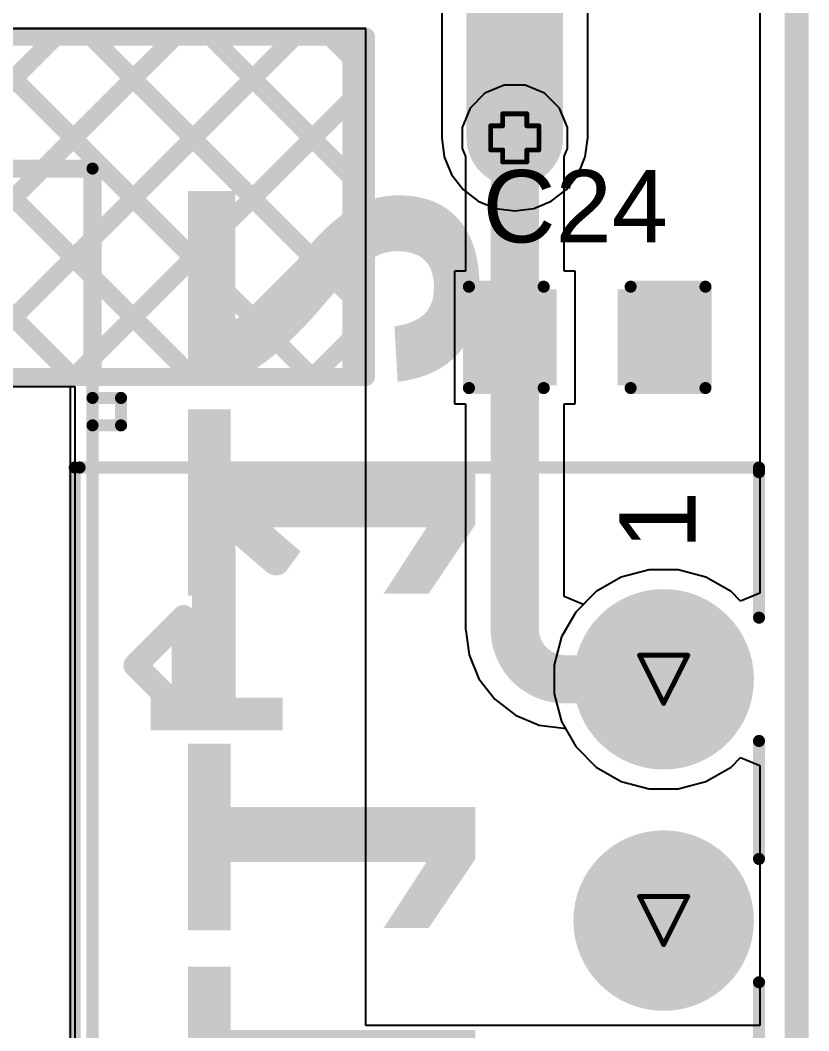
# Model space of a CAD drawing. Header units: inches. Extents: x -0.1 to 10.2, y 0 to 6.5.
# Drawn here: x 4.4027 to 4.7294, y 2.563 to 2.9818 of the extents above; entities that cross this region are included whole.
import ezdxf

# ---------------------------------------------------------------- set-up
doc = ezdxf.new("R2010")
doc.units = ezdxf.units.IN
doc.header["$MEASUREMENT"] = 0
for name, color, linetype in [('Board Outline', 216, 'Continuous'), ('Bottom Layer', 5, 'Continuous'), ('Bottom Overlay', 54, 'Continuous'), ('Bottom Solder', 6, 'Continuous'), ('Drill Drawing', 1, 'Continuous'), ('Multi-Layer', 9, 'Continuous'), ('Pad Holes', 156, 'Continuous'), ('Top Layer', 1, 'Continuous'), ('Top Overlay', 2, 'Continuous'), ('Top Paste', 8, 'Continuous'), ('Top Solder', 216, 'Continuous'), ('Via Holes', 16, 'Continuous')]:
    doc.layers.add(name, color=color, linetype=linetype)
doc.styles.add('Arial', font='', dxfattribs={"height": 0.2})
doc.styles.add('Arial_Bold', font='', dxfattribs={"height": 0.2})
doc.styles.add('Calibri_Bold', font='', dxfattribs={"height": 0.2})
doc.styles.get('Arial').set_extended_font_data('Arial')
doc.styles.get('Arial_Bold').set_extended_font_data('Arial', bold=True)
doc.styles.get('Calibri_Bold').set_extended_font_data('Calibri', bold=True)

# ---------------------------------------------------------------- blocks, each defined once
blk = doc.blocks.new('B0503S_2WR3_13')
at = {"layer": 'Bottom Layer'}
h = blk.add_hatch(color=5, dxfattribs=at)
edge = h.paths.add_edge_path()
edge.add_arc((-0.25, 0), 0.03543, 0, 360)
h = blk.add_hatch(color=5, dxfattribs=at)
edge = h.paths.add_edge_path()
edge.add_arc((-0.15, 0), 0.03543, 0, 360)
at = {"layer": 'Bottom Solder'}
h = blk.add_hatch(color=6, dxfattribs=at)
edge = h.paths.add_edge_path()
edge.add_arc((-0.25, 0), 0.0374, 0, 360)
h = blk.add_hatch(color=6, dxfattribs=at)
edge = h.paths.add_edge_path()
edge.add_arc((-0.15, 0), 0.0374, 0, 360)
at = {"layer": 'Multi-Layer'}
h = blk.add_hatch(color=9, dxfattribs=at)
edge = h.paths.add_edge_path()
edge.add_arc((-0.25, 0), 0.03543, 0, 360)
h = blk.add_hatch(color=9, dxfattribs=at)
edge = h.paths.add_edge_path()
edge.add_arc((-0.15, 0), 0.03543, 0, 360)
at = {"layer": 'Pad Holes'}
h = blk.add_hatch(color=7, dxfattribs=at)
edge = h.paths.add_edge_path()
edge.add_arc((-0.25, 0), 0.01772, 0, 360)
h = blk.add_hatch(color=7, dxfattribs=at)
edge = h.paths.add_edge_path()
edge.add_arc((-0.15, 0), 0.01772, 0, 360)
at = {"layer": 'Top Layer'}
h = blk.add_hatch(color=1, dxfattribs=at)
edge = h.paths.add_edge_path()
edge.add_arc((-0.25, 0), 0.03543, 0, 360)
h = blk.add_hatch(color=1, dxfattribs=at)
edge = h.paths.add_edge_path()
edge.add_arc((-0.15, 0), 0.03543, 0, 360)
at = {"layer": 'Top Solder'}
h = blk.add_hatch(color=216, dxfattribs=at)
edge = h.paths.add_edge_path()
edge.add_arc((-0.25, 0), 0.0374, 0, 360)
h = blk.add_hatch(color=216, dxfattribs=at)
edge = h.paths.add_edge_path()
edge.add_arc((-0.15, 0), 0.0374, 0, 360)
at = {"layer": 'Top Overlay'}
for points in [[(-0.33583, 0.0395, 0.005, 0.005, 0), (-0.33779, 0.0395, 0.005, 0.005, 0)], [(-0.33779, -0.242, 0.005, 0.005, 0), (-0.33779, 0.0395, 0.005, 0.005, 0)], [(-0.33583, 0.0395, 0.005, 0.005, 0), (-0.27555, 0.0395, 0.005, 0.005, 0)], [(-0.17555, 0.0395, 0.005, 0.005, 0), (-0.22445, 0.0395, 0.005, 0.005, 0)], [(0.02445, 0.0395, 0.005, 0.005, 0), (-0.12445, 0.0395, 0.005, 0.005, 0)], [(0.43779, -0.24397, 0.005, 0.005, 0), (-0.33779, -0.24397, 0.005, 0.005, 0)]]:
    blk.add_lwpolyline(points, format="xyseb", dxfattribs=at)
for points in [[(-0.33904, 0.0395, 0.0025, 0.0025, 1), (-0.33654, 0.0395, 0.0025, 0.0025, 1)], [(-0.33904, 0.0395, 0.0025, 0.0025, 1), (-0.33654, 0.0395, 0.0025, 0.0025, 1)], [(-0.33708, 0.0395, 0.0025, 0.0025, 1), (-0.33458, 0.0395, 0.0025, 0.0025, 1)], [(-0.33708, 0.0395, 0.0025, 0.0025, 1), (-0.33458, 0.0395, 0.0025, 0.0025, 1)], [(-0.2768, 0.0395, 0.0025, 0.0025, 1), (-0.2743, 0.0395, 0.0025, 0.0025, 1)], [(-0.2257, 0.0395, 0.0025, 0.0025, 1), (-0.2232, 0.0395, 0.0025, 0.0025, 1)], [(-0.1768, 0.0395, 0.0025, 0.0025, 1), (-0.1743, 0.0395, 0.0025, 0.0025, 1)], [(-0.1257, 0.0395, 0.0025, 0.0025, 1), (-0.1232, 0.0395, 0.0025, 0.0025, 1)], [(-0.33904, -0.242, 0.0025, 0.0025, 1), (-0.33654, -0.242, 0.0025, 0.0025, 1)], [(-0.33904, -0.24397, 0.0025, 0.0025, 1), (-0.33654, -0.24397, 0.0025, 0.0025, 1)]]:
    blk.add_lwpolyline(points, format="xyseb", close=True, dxfattribs=at)
at = {"layer": 'Top Overlay', "style": 'Arial'}
blk.add_text('1', height=0.0315, rotation=-180, dxfattribs=at).set_placement((-0.30366, 0.0132))
blk = doc.blocks.new('X9555WV_2_12_6TV01_B_53')
at = {"layer": 'Bottom Overlay'}
for points in [[(-0.5491, 0.19105, 0.01, 0.01, 0), (-0.5691, 0.21105, 0.01, 0.01, 0)], [(-0.5291, 0.21105, 0.01, 0.01, 0), (-0.5691, 0.21105, 0.01, 0.01, 0)], [(-0.5491, 0.19105, 0.01, 0.01, 0), (-0.5291, 0.21105, 0.01, 0.01, 0)], [(-0.65994, 0.17323, 0.005, 0.005, 0), (-0.65994, 0.18504, 0.005, 0.005, 0)], [(-0.64857, 0.18504, 0.005, 0.005, 0), (-0.65994, 0.18504, 0.005, 0.005, 0)], [(-0.64858, 0.17323, 0.005, 0.005, 0), (-0.64857, 0.18504, 0.005, 0.005, 0)], [(-0.755, -0.188, 0.005, 0.005, 0), (-0.755, 0.17323, 0.005, 0.005, 0)], [(0.755, 0.17323, 0.005, 0.005, 0), (-0.755, 0.17323, 0.005, 0.005, 0)]]:
    blk.add_lwpolyline(points, format="xyseb", dxfattribs=at)
for points in [[(-0.5716, 0.21105, 0.005, 0.005, 1), (-0.5666, 0.21105, 0.005, 0.005, 1)], [(-0.5716, 0.21105, 0.005, 0.005, 1), (-0.5666, 0.21105, 0.005, 0.005, 1)], [(-0.5316, 0.21105, 0.005, 0.005, 1), (-0.5266, 0.21105, 0.005, 0.005, 1)], [(-0.5316, 0.21105, 0.005, 0.005, 1), (-0.5266, 0.21105, 0.005, 0.005, 1)], [(-0.5516, 0.19105, 0.005, 0.005, 1), (-0.5466, 0.19105, 0.005, 0.005, 1)], [(-0.5516, 0.19105, 0.005, 0.005, 1), (-0.5466, 0.19105, 0.005, 0.005, 1)], [(-0.66119, 0.18504, 0.0025, 0.0025, 1), (-0.65869, 0.18504, 0.0025, 0.0025, 1)], [(-0.66119, 0.18504, 0.0025, 0.0025, 1), (-0.65869, 0.18504, 0.0025, 0.0025, 1)], [(-0.64982, 0.18504, 0.0025, 0.0025, 1), (-0.64732, 0.18504, 0.0025, 0.0025, 1)], [(-0.64982, 0.18504, 0.0025, 0.0025, 1), (-0.64732, 0.18504, 0.0025, 0.0025, 1)], [(-0.75625, 0.17323, 0.0025, 0.0025, 1), (-0.75375, 0.17323, 0.0025, 0.0025, 1)], [(-0.75625, 0.17323, 0.0025, 0.0025, 1), (-0.75375, 0.17323, 0.0025, 0.0025, 1)], [(-0.66119, 0.17323, 0.0025, 0.0025, 1), (-0.65869, 0.17323, 0.0025, 0.0025, 1)], [(-0.64982, 0.17323, 0.0025, 0.0025, 1), (-0.64733, 0.17323, 0.0025, 0.0025, 1)]]:
    blk.add_lwpolyline(points, format="xyseb", close=True, dxfattribs=at)
blk = doc.blocks.new('C___0603_76')
at = {"layer": 'Top Layer'}
for points in [[(-0.015, 0.0175), (-0.015, -0.0175), (-0.045, -0.0175), (-0.045, 0.0175)], [(0.045, 0.0175), (0.045, -0.0175), (0.015, -0.0175), (0.015, 0.0175)]]:
    blk.add_hatch(color=1, dxfattribs=at).paths.add_polyline_path(points)
at = {"layer": 'Top Paste'}
for points in [[(-0.015, 0.0175), (-0.015, -0.0175), (-0.045, -0.0175), (-0.045, 0.0175)], [(0.045, 0.0175), (0.045, -0.0175), (0.015, -0.0175), (0.015, 0.0175)]]:
    blk.add_hatch(color=8, dxfattribs=at).paths.add_polyline_path(points)
at = {"layer": 'Top Solder'}
for points in [[(-0.01264, 0.01986), (-0.01264, -0.01986), (-0.04736, -0.01986), (-0.04736, 0.01986)], [(0.04736, 0.01986), (0.04736, -0.01986), (0.01264, -0.01986), (0.01264, 0.01986)]]:
    blk.add_hatch(color=216, dxfattribs=at).paths.add_polyline_path(points)
at = {"layer": 'Top Overlay'}
for points in [[(-0.049, 0.021, 0.005, 0.005, 0), (-0.049, -0.021, 0.005, 0.005, 0)], [(-0.018, 0.021, 0.005, 0.005, 0), (-0.049, 0.021, 0.005, 0.005, 0)], [(0.049, 0.021, 0.005, 0.005, 0), (0.018, 0.021, 0.005, 0.005, 0)], [(0.049, 0.021, 0.005, 0.005, 0), (0.049, -0.021, 0.005, 0.005, 0)], [(-0.018, -0.021, 0.005, 0.005, 0), (-0.049, -0.021, 0.005, 0.005, 0)], [(0.049, -0.021, 0.005, 0.005, 0), (0.018, -0.021, 0.005, 0.005, 0)]]:
    blk.add_lwpolyline(points, format="xyseb", dxfattribs=at)
for points in [[(-0.05025, 0.021, 0.0025, 0.0025, 1), (-0.04775, 0.021, 0.0025, 0.0025, 1)], [(-0.05025, 0.021, 0.0025, 0.0025, 1), (-0.04775, 0.021, 0.0025, 0.0025, 1)], [(-0.01925, 0.021, 0.0025, 0.0025, 1), (-0.01675, 0.021, 0.0025, 0.0025, 1)], [(0.01675, 0.021, 0.0025, 0.0025, 1), (0.01925, 0.021, 0.0025, 0.0025, 1)], [(0.04775, 0.021, 0.0025, 0.0025, 1), (0.05025, 0.021, 0.0025, 0.0025, 1)], [(0.04775, 0.021, 0.0025, 0.0025, 1), (0.05025, 0.021, 0.0025, 0.0025, 1)], [(-0.05025, -0.021, 0.0025, 0.0025, 1), (-0.04775, -0.021, 0.0025, 0.0025, 1)], [(-0.05025, -0.021, 0.0025, 0.0025, 1), (-0.04775, -0.021, 0.0025, 0.0025, 1)], [(-0.01925, -0.021, 0.0025, 0.0025, 1), (-0.01675, -0.021, 0.0025, 0.0025, 1)], [(0.01675, -0.021, 0.0025, 0.0025, 1), (0.01925, -0.021, 0.0025, 0.0025, 1)], [(0.04775, -0.021, 0.0025, 0.0025, 1), (0.05025, -0.021, 0.0025, 0.0025, 1)], [(0.04775, -0.021, 0.0025, 0.0025, 1), (0.05025, -0.021, 0.0025, 0.0025, 1)]]:
    blk.add_lwpolyline(points, format="xyseb", close=True, dxfattribs=at)

msp = doc.modelspace()

# ---------------------------------------------------------------- hatches: boundary and pattern name
at = {"layer": 'Bottom Layer'}
h = msp.add_hatch(color=5, dxfattribs=at)
edge = h.paths.add_edge_path()
edge.add_arc((4.60761, 2.93307), 0.01181, 0, 360)
at = {"layer": 'Top Layer'}
h = msp.add_hatch(color=1, dxfattribs=at)
edge = h.paths.add_edge_path()
edge.add_arc((4.60761, 2.93307), 0.01181, 0, 360)
at = {"layer": 'Via Holes'}
h = msp.add_hatch(color=7, dxfattribs=at)
edge = h.paths.add_edge_path()
edge.add_arc((4.60761, 2.93307), 0.00591, 0, 360)

# ---------------------------------------------------------------- linework, layer by layer
at = {"layer": 'Board Outline'}
msp.add_lwpolyline([(4.72441, 0, 0.01, 0.01, 0), (4.72441, 4.33071, 0.01, 0.01, 0)], format="xyseb", dxfattribs=at)
at = {"layer": 'Bottom Layer'}
for p, q in [((4.70912, 3.99606), (4.70912, 2.7444)), ((4.57735, 3.07395), (4.57735, 2.93307)), ((4.63787, 2.93307), (4.63787, 3.07395)), ((4.54592, 2.97828), (0.01529, 2.97828)), ((4.54592, 2.56517), (4.54592, 2.97828)), ((4.57735, 2.93307), (4.57839, 2.92524)), ((4.63684, 2.92524), (4.63787, 2.93307)), ((4.57839, 2.92524), (4.58141, 2.91794)), ((4.63382, 2.91794), (4.63684, 2.92524)), ((4.58141, 2.91794), (4.58622, 2.91167)), ((4.62901, 2.91167), (4.63382, 2.91794)), ((4.58622, 2.91167), (4.59248, 2.90687)), ((4.62274, 2.90687), (4.62901, 2.91167)), ((4.59248, 2.90687), (4.59978, 2.90384)), ((4.59978, 2.90384), (4.60761, 2.90281)), ((4.60761, 2.90281), (4.61545, 2.90384)), ((4.61545, 2.90384), (4.62274, 2.90687)), ((0.01529, 2.83), (4.42345, 2.83)), ((4.42345, 2.83), (4.42345, 2.44916)), ((4.66331, 2.75409), (4.65175, 2.751)), ((4.67527, 2.75409), (4.66331, 2.75409)), ((4.68683, 2.751), (4.67527, 2.75409)), ((4.65175, 2.751), (4.64139, 2.74502)), ((4.69719, 2.74502), (4.68683, 2.751)), ((4.64139, 2.74502), (4.63294, 2.73656)), ((4.70112, 2.74109), (4.69719, 2.74502)), ((4.70912, 2.7444), (4.70112, 2.74109)), ((4.63294, 2.73656), (4.62695, 2.7262)), ((4.62695, 2.7262), (4.62386, 2.71464)), ((4.62386, 2.71464), (4.62386, 2.70268)), ((4.62386, 2.70268), (4.62695, 2.69112)), ((4.62695, 2.69112), (4.63294, 2.68076)), ((4.63294, 2.68076), (4.64139, 2.67231)), ((4.69719, 2.67231), (4.70112, 2.67624)), ((4.70112, 2.67624), (4.70912, 2.67292)), ((4.70912, 2.67292), (4.70912, 2.56517)), ((4.64139, 2.67231), (4.65175, 2.66632)), ((4.68683, 2.66632), (4.69719, 2.67231)), ((4.65175, 2.66632), (4.66331, 2.66323)), ((4.67527, 2.66323), (4.68683, 2.66632)), ((4.66331, 2.66323), (4.67527, 2.66323)), ((4.70912, 2.56517), (4.54592, 2.56517))]:
    msp.add_line(p, q, dxfattribs=at)
msp.add_lwpolyline([(4.60761, 2.93307, 0.04, 0.04, 0), (4.60761, 3.07395, 0.04, 0.04, 0)], format="xyseb", dxfattribs=at)
msp.add_lwpolyline([(4.59761, 2.93307, 0.02, 0.02, 1), (4.61761, 2.93307, 0.02, 0.02, 1)], format="xyseb", close=True, dxfattribs=at)
at = {"layer": 'Bottom Overlay'}
for points in [[(0.02014, 2.975, 0.0075, 0.0075, 0), (4.53992, 2.975, 0.0075, 0.0075, 0)], [(4.36274, 2.92035, 0.0075, 0.0075, 0), (4.41739, 2.975, 0.0075, 0.0075, 0)], [(4.3826, 2.975, 0.0075, 0.0075, 0), (4.5236, 2.834, 0.0075, 0.0075, 0)], [(4.41224, 2.92035, 0.0075, 0.0075, 0), (4.46688, 2.975, 0.0075, 0.0075, 0)], [(4.43209, 2.975, 0.0075, 0.0075, 0), (4.53992, 2.86717, 0.0075, 0.0075, 0)], [(4.43267, 2.89129, 0.0075, 0.0075, 0), (4.51638, 2.975, 0.0075, 0.0075, 0)], [(4.48159, 2.975, 0.0075, 0.0075, 0), (4.53992, 2.91667, 0.0075, 0.0075, 0)], [(4.53109, 2.975, 0.0075, 0.0075, 0), (4.53992, 2.96617, 0.0075, 0.0075, 0)], [(4.53992, 2.834, 0.0075, 0.0075, 0), (4.53992, 2.975, 0.0075, 0.0075, 0)], [(4.43267, 2.8418, 0.0075, 0.0075, 0), (4.53992, 2.94904, 0.0075, 0.0075, 0)], [(4.07145, 2.92035, 0.0075, 0.0075, 0), (4.43267, 2.92035, 0.0075, 0.0075, 0)], [(4.07145, 2.92035, 0.0075, 0.0075, 0), (4.43267, 2.92035, 0.0075, 0.0075, 0)], [(4.43267, 2.834, 0.0075, 0.0075, 0), (4.43267, 2.92035, 0.0075, 0.0075, 0)], [(4.43267, 2.834, 0.0075, 0.0075, 0), (4.43267, 2.92035, 0.0075, 0.0075, 0)], [(4.47438, 2.834, 0.0075, 0.0075, 0), (4.53992, 2.89954, 0.0075, 0.0075, 0)], [(4.43267, 2.87543, 0.0075, 0.0075, 0), (4.4741, 2.834, 0.0075, 0.0075, 0)], [(4.52387, 2.834, 0.0075, 0.0075, 0), (4.53992, 2.85005, 0.0075, 0.0075, 0)], [(4.43267, 2.834, 0.0075, 0.0075, 0), (4.53992, 2.834, 0.0075, 0.0075, 0)]]:
    msp.add_lwpolyline(points, format="xyseb", dxfattribs=at)
for points in [[(4.41551, 2.975, 0.00375, 0.00375, 1), (4.41926, 2.975, 0.00375, 0.00375, 1)], [(4.43022, 2.975, 0.00375, 0.00375, 1), (4.43397, 2.975, 0.00375, 0.00375, 1)], [(4.46501, 2.975, 0.00375, 0.00375, 1), (4.46876, 2.975, 0.00375, 0.00375, 1)], [(4.47972, 2.975, 0.00375, 0.00375, 1), (4.48347, 2.975, 0.00375, 0.00375, 1)], [(4.51451, 2.975, 0.00375, 0.00375, 1), (4.51826, 2.975, 0.00375, 0.00375, 1)], [(4.52921, 2.975, 0.00375, 0.00375, 1), (4.53296, 2.975, 0.00375, 0.00375, 1)], [(4.53805, 2.975, 0.00375, 0.00375, 1), (4.5418, 2.975, 0.00375, 0.00375, 1)], [(4.53805, 2.975, 0.00375, 0.00375, 1), (4.5418, 2.975, 0.00375, 0.00375, 1)], [(4.53805, 2.96617, 0.00375, 0.00375, 1), (4.5418, 2.96617, 0.00375, 0.00375, 1)], [(4.53805, 2.94904, 0.00375, 0.00375, 1), (4.5418, 2.94904, 0.00375, 0.00375, 1)], [(4.41036, 2.92035, 0.00375, 0.00375, 1), (4.41411, 2.92035, 0.00375, 0.00375, 1)], [(4.4308, 2.92035, 0.00375, 0.00375, 1), (4.43455, 2.92035, 0.00375, 0.00375, 1)], [(4.4308, 2.92035, 0.00375, 0.00375, 1), (4.43455, 2.92035, 0.00375, 0.00375, 1)], [(4.4308, 2.92035, 0.00375, 0.00375, 1), (4.43455, 2.92035, 0.00375, 0.00375, 1)], [(4.4308, 2.92035, 0.00375, 0.00375, 1), (4.43455, 2.92035, 0.00375, 0.00375, 1)], [(4.53805, 2.91667, 0.00375, 0.00375, 1), (4.5418, 2.91667, 0.00375, 0.00375, 1)], [(4.53805, 2.89954, 0.00375, 0.00375, 1), (4.5418, 2.89954, 0.00375, 0.00375, 1)], [(4.4308, 2.89129, 0.00375, 0.00375, 1), (4.43455, 2.89129, 0.00375, 0.00375, 1)], [(4.4308, 2.87543, 0.00375, 0.00375, 1), (4.43455, 2.87543, 0.00375, 0.00375, 1)], [(4.53805, 2.86717, 0.00375, 0.00375, 1), (4.5418, 2.86717, 0.00375, 0.00375, 1)], [(4.53805, 2.85005, 0.00375, 0.00375, 1), (4.5418, 2.85005, 0.00375, 0.00375, 1)], [(4.4308, 2.8418, 0.00375, 0.00375, 1), (4.43455, 2.8418, 0.00375, 0.00375, 1)], [(4.4308, 2.834, 0.00375, 0.00375, 1), (4.43455, 2.834, 0.00375, 0.00375, 1)], [(4.4308, 2.834, 0.00375, 0.00375, 1), (4.43455, 2.834, 0.00375, 0.00375, 1)], [(4.4308, 2.834, 0.00375, 0.00375, 1), (4.43455, 2.834, 0.00375, 0.00375, 1)], [(4.47223, 2.834, 0.00375, 0.00375, 1), (4.47598, 2.834, 0.00375, 0.00375, 1)], [(4.4725, 2.834, 0.00375, 0.00375, 1), (4.47625, 2.834, 0.00375, 0.00375, 1)], [(4.52172, 2.834, 0.00375, 0.00375, 1), (4.52547, 2.834, 0.00375, 0.00375, 1)], [(4.522, 2.834, 0.00375, 0.00375, 1), (4.52575, 2.834, 0.00375, 0.00375, 1)], [(4.53805, 2.834, 0.00375, 0.00375, 1), (4.5418, 2.834, 0.00375, 0.00375, 1)], [(4.53805, 2.834, 0.00375, 0.00375, 1), (4.5418, 2.834, 0.00375, 0.00375, 1)]]:
    msp.add_lwpolyline(points, format="xyseb", close=True, dxfattribs=at)
at = {"layer": 'Drill Drawing'}
for points in [[(4.60261, 2.93807, 0.002, 0.002, 0), (4.60261, 2.94307, 0.002, 0.002, 0)], [(4.60261, 2.94307, 0.002, 0.002, 0), (4.61261, 2.94307, 0.002, 0.002, 0)], [(4.61261, 2.93807, 0.002, 0.002, 0), (4.61261, 2.94307, 0.002, 0.002, 0)], [(4.59761, 2.92807, 0.002, 0.002, 0), (4.59761, 2.93807, 0.002, 0.002, 0)], [(4.59761, 2.93807, 0.002, 0.002, 0), (4.60261, 2.93807, 0.002, 0.002, 0)], [(4.61261, 2.93807, 0.002, 0.002, 0), (4.61761, 2.93807, 0.002, 0.002, 0)], [(4.61761, 2.92807, 0.002, 0.002, 0), (4.61761, 2.93807, 0.002, 0.002, 0)], [(4.59761, 2.92807, 0.002, 0.002, 0), (4.60261, 2.92807, 0.002, 0.002, 0)], [(4.60261, 2.92307, 0.002, 0.002, 0), (4.60261, 2.92807, 0.002, 0.002, 0)], [(4.61261, 2.92807, 0.002, 0.002, 0), (4.61761, 2.92807, 0.002, 0.002, 0)], [(4.61261, 2.92307, 0.002, 0.002, 0), (4.61261, 2.92807, 0.002, 0.002, 0)], [(4.60261, 2.92307, 0.002, 0.002, 0), (4.61261, 2.92307, 0.002, 0.002, 0)], [(4.65929, 2.71866, 0.002, 0.002, 0), (4.67929, 2.71866, 0.002, 0.002, 0)], [(4.65929, 2.71866, 0.002, 0.002, 0), (4.66929, 2.69866, 0.002, 0.002, 0)], [(4.66929, 2.69866, 0.002, 0.002, 0), (4.67929, 2.71866, 0.002, 0.002, 0)], [(4.65929, 2.61866, 0.002, 0.002, 0), (4.67929, 2.61866, 0.002, 0.002, 0)], [(4.65929, 2.61866, 0.002, 0.002, 0), (4.66929, 2.59866, 0.002, 0.002, 0)], [(4.66929, 2.59866, 0.002, 0.002, 0), (4.67929, 2.61866, 0.002, 0.002, 0)]]:
    msp.add_lwpolyline(points, format="xyseb", dxfattribs=at)
for points in [[(4.60211, 2.94307, 0.001, 0.001, 1), (4.60311, 2.94307, 0.001, 0.001, 1)], [(4.60211, 2.94307, 0.001, 0.001, 1), (4.60311, 2.94307, 0.001, 0.001, 1)], [(4.61211, 2.94307, 0.001, 0.001, 1), (4.61311, 2.94307, 0.001, 0.001, 1)], [(4.61211, 2.94307, 0.001, 0.001, 1), (4.61311, 2.94307, 0.001, 0.001, 1)], [(4.59711, 2.93807, 0.001, 0.001, 1), (4.59811, 2.93807, 0.001, 0.001, 1)], [(4.59711, 2.93807, 0.001, 0.001, 1), (4.59811, 2.93807, 0.001, 0.001, 1)], [(4.60211, 2.93807, 0.001, 0.001, 1), (4.60311, 2.93807, 0.001, 0.001, 1)], [(4.60211, 2.93807, 0.001, 0.001, 1), (4.60311, 2.93807, 0.001, 0.001, 1)], [(4.61211, 2.93807, 0.001, 0.001, 1), (4.61311, 2.93807, 0.001, 0.001, 1)], [(4.61211, 2.93807, 0.001, 0.001, 1), (4.61311, 2.93807, 0.001, 0.001, 1)], [(4.61711, 2.93807, 0.001, 0.001, 1), (4.61811, 2.93807, 0.001, 0.001, 1)], [(4.61711, 2.93807, 0.001, 0.001, 1), (4.61811, 2.93807, 0.001, 0.001, 1)], [(4.59711, 2.92807, 0.001, 0.001, 1), (4.59811, 2.92807, 0.001, 0.001, 1)], [(4.59711, 2.92807, 0.001, 0.001, 1), (4.59811, 2.92807, 0.001, 0.001, 1)], [(4.60211, 2.92807, 0.001, 0.001, 1), (4.60311, 2.92807, 0.001, 0.001, 1)], [(4.60211, 2.92807, 0.001, 0.001, 1), (4.60311, 2.92807, 0.001, 0.001, 1)], [(4.61211, 2.92807, 0.001, 0.001, 1), (4.61311, 2.92807, 0.001, 0.001, 1)], [(4.61211, 2.92807, 0.001, 0.001, 1), (4.61311, 2.92807, 0.001, 0.001, 1)], [(4.61711, 2.92807, 0.001, 0.001, 1), (4.61811, 2.92807, 0.001, 0.001, 1)], [(4.61711, 2.92807, 0.001, 0.001, 1), (4.61811, 2.92807, 0.001, 0.001, 1)], [(4.60211, 2.92307, 0.001, 0.001, 1), (4.60311, 2.92307, 0.001, 0.001, 1)], [(4.60211, 2.92307, 0.001, 0.001, 1), (4.60311, 2.92307, 0.001, 0.001, 1)], [(4.61211, 2.92307, 0.001, 0.001, 1), (4.61311, 2.92307, 0.001, 0.001, 1)], [(4.61211, 2.92307, 0.001, 0.001, 1), (4.61311, 2.92307, 0.001, 0.001, 1)], [(4.65879, 2.71866, 0.001, 0.001, 1), (4.65979, 2.71866, 0.001, 0.001, 1)], [(4.65879, 2.71866, 0.001, 0.001, 1), (4.65979, 2.71866, 0.001, 0.001, 1)], [(4.67879, 2.71866, 0.001, 0.001, 1), (4.67979, 2.71866, 0.001, 0.001, 1)], [(4.67879, 2.71866, 0.001, 0.001, 1), (4.67979, 2.71866, 0.001, 0.001, 1)], [(4.66879, 2.69866, 0.001, 0.001, 1), (4.66979, 2.69866, 0.001, 0.001, 1)], [(4.66879, 2.69866, 0.001, 0.001, 1), (4.66979, 2.69866, 0.001, 0.001, 1)], [(4.65879, 2.61866, 0.001, 0.001, 1), (4.65979, 2.61866, 0.001, 0.001, 1)], [(4.65879, 2.61866, 0.001, 0.001, 1), (4.65979, 2.61866, 0.001, 0.001, 1)], [(4.67879, 2.61866, 0.001, 0.001, 1), (4.67979, 2.61866, 0.001, 0.001, 1)], [(4.67879, 2.61866, 0.001, 0.001, 1), (4.67979, 2.61866, 0.001, 0.001, 1)], [(4.66879, 2.59866, 0.001, 0.001, 1), (4.66979, 2.59866, 0.001, 0.001, 1)], [(4.66879, 2.59866, 0.001, 0.001, 1), (4.66979, 2.59866, 0.001, 0.001, 1)]]:
    msp.add_lwpolyline(points, format="xyseb", close=True, dxfattribs=at)
at = {"layer": 'Top Layer'}
for p, q in [((4.70912, 3.99606), (4.70912, 2.7444)), ((4.54592, 2.97836), (0.1492, 2.97836)), ((4.54592, 2.56517), (4.54592, 2.97836)), ((4.60328, 2.95488), (4.59526, 2.95156)), ((4.61195, 2.95488), (4.60328, 2.95488)), ((4.61997, 2.95156), (4.61195, 2.95488)), ((4.59526, 2.95156), (4.58912, 2.94543)), ((4.6261, 2.94543), (4.61997, 2.95156)), ((4.58912, 2.94543), (4.5858, 2.93741)), ((4.62942, 2.93741), (4.6261, 2.94543)), ((4.5858, 2.93741), (4.5858, 2.92873)), ((4.62942, 2.92873), (4.62942, 2.93741)), ((4.5858, 2.92873), (4.58722, 2.92531)), ((4.62801, 2.92531), (4.62942, 2.92873)), ((4.58722, 2.92531), (4.58722, 2.87789)), ((4.62801, 2.87789), (4.62801, 2.92531)), ((4.58722, 2.87789), (4.58261, 2.87789)), ((4.58261, 2.87789), (4.58261, 2.82289)), ((4.63261, 2.87789), (4.62801, 2.87789)), ((4.63261, 2.82289), (4.63261, 2.87789)), ((0.255, 2.83), (4.42532, 2.83)), ((4.42532, 2.83), (4.42532, 2.44916)), ((4.58261, 2.82289), (4.58722, 2.82289)), ((4.58722, 2.82289), (4.58722, 2.72949)), ((4.62801, 2.74294), (4.62801, 2.82289)), ((4.62801, 2.82289), (4.63261, 2.82289)), ((4.66331, 2.75409), (4.65175, 2.751)), ((4.67527, 2.75409), (4.66331, 2.75409)), ((4.68683, 2.751), (4.67527, 2.75409)), ((4.65175, 2.751), (4.64139, 2.74502)), ((4.69719, 2.74502), (4.68683, 2.751)), ((4.64139, 2.74502), (4.63601, 2.73963)), ((4.70112, 2.74109), (4.69719, 2.74502)), ((4.70912, 2.7444), (4.70112, 2.74109)), ((4.63601, 2.73963), (4.62801, 2.74294)), ((4.58722, 2.72949), (4.58734, 2.7289)), ((4.58734, 2.7289), (4.58866, 2.71883)), ((4.58866, 2.71883), (4.59278, 2.7089)), ((4.59278, 2.7089), (4.59932, 2.70037)), ((4.59932, 2.70037), (4.60785, 2.69383)), ((4.60785, 2.69383), (4.61778, 2.68971)), ((4.61778, 2.68971), (4.62785, 2.68839)), ((4.62785, 2.68839), (4.62844, 2.68827)), ((4.62844, 2.68827), (4.6286, 2.68827)), ((4.6286, 2.68827), (4.63294, 2.68076)), ((4.63294, 2.68076), (4.64139, 2.67231)), ((4.69719, 2.67231), (4.70112, 2.67624)), ((4.70112, 2.67624), (4.70912, 2.67292)), ((4.70912, 2.67292), (4.70912, 2.56517)), ((4.64139, 2.67231), (4.65175, 2.66632)), ((4.68683, 2.66632), (4.69719, 2.67231)), ((4.65175, 2.66632), (4.66331, 2.66323)), ((4.67527, 2.66323), (4.68683, 2.66632)), ((4.66331, 2.66323), (4.67527, 2.66323)), ((4.70912, 2.56517), (4.54592, 2.56517))]:
    msp.add_line(p, q, dxfattribs=at)
for points in [[(4.60761, 2.72949, 0.02, 0.02, 0), (4.60761, 2.93307, 0.02, 0.02, 0)], [(4.62844, 2.70866, 0.02, 0.02, -0.414214), (4.60761, 2.72949, 0.02, 0.02, 0)], [(4.62844, 2.70866, 0.02, 0.02, 0), (4.66929, 2.70866, 0.02, 0.02, 0)]]:
    msp.add_lwpolyline(points, format="xyseb", dxfattribs=at)
for points in [[(4.60261, 2.93307, 0.01, 0.01, 1), (4.61261, 2.93307, 0.01, 0.01, 1)], [(4.60261, 2.72949, 0.01, 0.01, 1), (4.61261, 2.72949, 0.01, 0.01, 1)], [(4.60261, 2.72949, 0.01, 0.01, 1), (4.61261, 2.72949, 0.01, 0.01, 1)], [(4.62344, 2.70866, 0.01, 0.01, 1), (4.63344, 2.70866, 0.01, 0.01, 1)], [(4.62344, 2.70866, 0.01, 0.01, 1), (4.63344, 2.70866, 0.01, 0.01, 1)], [(4.66429, 2.70866, 0.01, 0.01, 1), (4.67429, 2.70866, 0.01, 0.01, 1)]]:
    msp.add_lwpolyline(points, format="xyseb", close=True, dxfattribs=at)
at = {"layer": 'Top Overlay'}
for points in [[(0.139, 2.975, 0.0075, 0.0075, 0), (4.54592, 2.975, 0.0075, 0.0075, 0)], [(4.27639, 2.834, 0.0075, 0.0075, 0), (4.41739, 2.975, 0.0075, 0.0075, 0)], [(4.2836, 2.975, 0.0075, 0.0075, 0), (4.4246, 2.834, 0.0075, 0.0075, 0)], [(4.32588, 2.834, 0.0075, 0.0075, 0), (4.46688, 2.975, 0.0075, 0.0075, 0)], [(4.3331, 2.975, 0.0075, 0.0075, 0), (4.4741, 2.834, 0.0075, 0.0075, 0)], [(4.37538, 2.834, 0.0075, 0.0075, 0), (4.51638, 2.975, 0.0075, 0.0075, 0)], [(4.3826, 2.975, 0.0075, 0.0075, 0), (4.5236, 2.834, 0.0075, 0.0075, 0)], [(4.43209, 2.975, 0.0075, 0.0075, 0), (4.54592, 2.86117, 0.0075, 0.0075, 0)], [(4.48159, 2.975, 0.0075, 0.0075, 0), (4.54592, 2.91067, 0.0075, 0.0075, 0)], [(4.53109, 2.975, 0.0075, 0.0075, 0), (4.54592, 2.96017, 0.0075, 0.0075, 0)], [(4.54592, 2.834, 0.0075, 0.0075, 0), (4.54592, 2.975, 0.0075, 0.0075, 0)], [(4.42488, 2.834, 0.0075, 0.0075, 0), (4.54592, 2.95504, 0.0075, 0.0075, 0)], [(4.47438, 2.834, 0.0075, 0.0075, 0), (4.54592, 2.90554, 0.0075, 0.0075, 0)], [(4.52387, 2.834, 0.0075, 0.0075, 0), (4.54592, 2.85605, 0.0075, 0.0075, 0)], [(0.255, 2.834, 0.0075, 0.0075, 0), (4.42345, 2.834, 0.0075, 0.0075, 0)], [(4.42345, 2.834, 0.0075, 0.0075, 0), (4.54592, 2.834, 0.0075, 0.0075, 0)]]:
    msp.add_lwpolyline(points, format="xyseb", dxfattribs=at)
for points in [[(4.41551, 2.975, 0.00375, 0.00375, 1), (4.41926, 2.975, 0.00375, 0.00375, 1)], [(4.43022, 2.975, 0.00375, 0.00375, 1), (4.43397, 2.975, 0.00375, 0.00375, 1)], [(4.46501, 2.975, 0.00375, 0.00375, 1), (4.46876, 2.975, 0.00375, 0.00375, 1)], [(4.47972, 2.975, 0.00375, 0.00375, 1), (4.48347, 2.975, 0.00375, 0.00375, 1)], [(4.51451, 2.975, 0.00375, 0.00375, 1), (4.51826, 2.975, 0.00375, 0.00375, 1)], [(4.52921, 2.975, 0.00375, 0.00375, 1), (4.53296, 2.975, 0.00375, 0.00375, 1)], [(4.54405, 2.975, 0.00375, 0.00375, 1), (4.5478, 2.975, 0.00375, 0.00375, 1)], [(4.54405, 2.975, 0.00375, 0.00375, 1), (4.5478, 2.975, 0.00375, 0.00375, 1)], [(4.54405, 2.96017, 0.00375, 0.00375, 1), (4.5478, 2.96017, 0.00375, 0.00375, 1)], [(4.54405, 2.95504, 0.00375, 0.00375, 1), (4.5478, 2.95504, 0.00375, 0.00375, 1)], [(4.54405, 2.91067, 0.00375, 0.00375, 1), (4.5478, 2.91067, 0.00375, 0.00375, 1)], [(4.54405, 2.90554, 0.00375, 0.00375, 1), (4.5478, 2.90554, 0.00375, 0.00375, 1)], [(4.54405, 2.86117, 0.00375, 0.00375, 1), (4.5478, 2.86117, 0.00375, 0.00375, 1)], [(4.54405, 2.85605, 0.00375, 0.00375, 1), (4.5478, 2.85605, 0.00375, 0.00375, 1)], [(4.42158, 2.834, 0.00375, 0.00375, 1), (4.42533, 2.834, 0.00375, 0.00375, 1)], [(4.42158, 2.834, 0.00375, 0.00375, 1), (4.42533, 2.834, 0.00375, 0.00375, 1)], [(4.42273, 2.834, 0.00375, 0.00375, 1), (4.42648, 2.834, 0.00375, 0.00375, 1)], [(4.423, 2.834, 0.00375, 0.00375, 1), (4.42675, 2.834, 0.00375, 0.00375, 1)], [(4.47223, 2.834, 0.00375, 0.00375, 1), (4.47598, 2.834, 0.00375, 0.00375, 1)], [(4.4725, 2.834, 0.00375, 0.00375, 1), (4.47625, 2.834, 0.00375, 0.00375, 1)], [(4.52172, 2.834, 0.00375, 0.00375, 1), (4.52547, 2.834, 0.00375, 0.00375, 1)], [(4.522, 2.834, 0.00375, 0.00375, 1), (4.52575, 2.834, 0.00375, 0.00375, 1)], [(4.54405, 2.834, 0.00375, 0.00375, 1), (4.5478, 2.834, 0.00375, 0.00375, 1)], [(4.54405, 2.834, 0.00375, 0.00375, 1), (4.5478, 2.834, 0.00375, 0.00375, 1)]]:
    msp.add_lwpolyline(points, format="xyseb", close=True, dxfattribs=at)

# ---------------------------------------------------------------- block references
for name, p, rotation in [('X9555WV_2_12_6TV01_B_53', (4.25945, 2.16535), 270), ('C___0603_76', (4.63761, 2.85039), 180), ('B0503S_2WR3_13', (4.66929, 2.45866), 270)]:
    msp.add_blockref(name, p, dxfattribs=dict(rotation=rotation))

# ---------------------------------------------------------------- texts
at = {"layer": 'Bottom Overlay', "style": 'Arial_Bold', "text_generation_flag": 2}
msp.add_text('CHANNEL 10 11 12', height=0.119, rotation=270, dxfattribs=at).set_placement((4.47228, 1.41188))
at = {"layer": 'Bottom Overlay', "style": 'Calibri_Bold', "text_generation_flag": 2}
msp.add_text('1', height=0.1, dxfattribs=at).set_placement((4.52917, 2.68755))
at = {"layer": 'Top Overlay', "style": 'Arial'}
msp.add_text('C24', height=0.03, dxfattribs=at).set_placement((4.59425, 2.88974))

doc.saveas('drawing.dxf')
